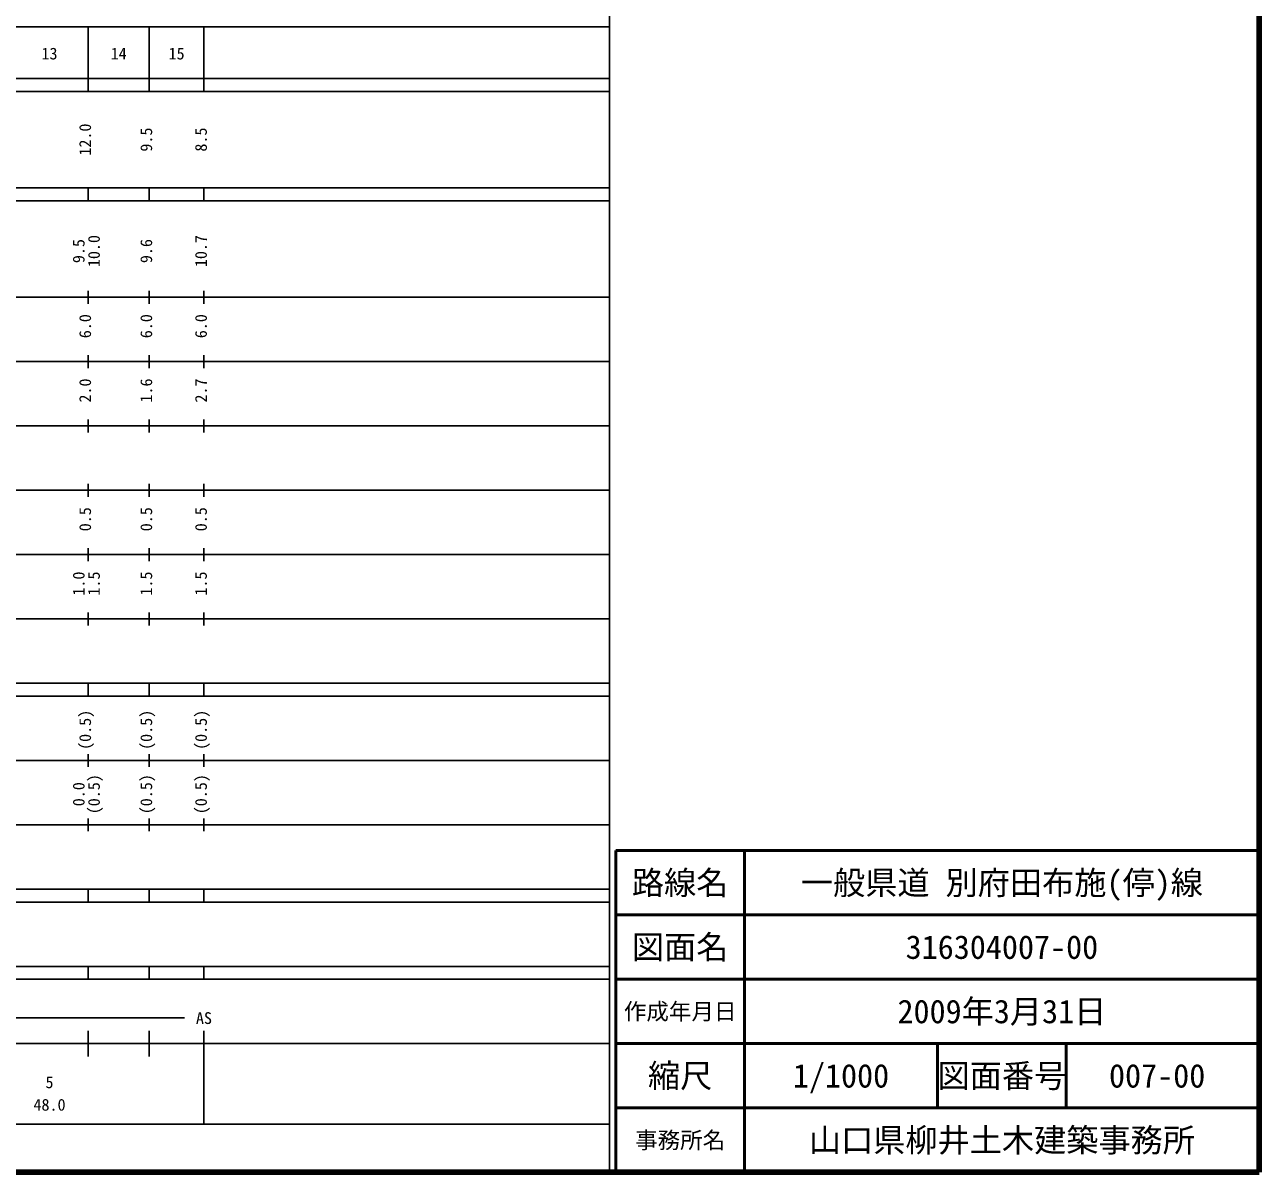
# Model space of a CAD drawing. Units: millimetres on the paper, enlarged 1000 times. Extents: x 40000 to 680000, y 20000 to 380000.
# Drawn here: x 488145 to 680000, y 20000 to 198357 of the extents above; entities that cross this region are included whole.
import ezdxf
from ezdxf.enums import TextEntityAlignment as Align

# ---------------------------------------------------------------- set-up
doc = ezdxf.new("R2010")
doc.units = ezdxf.units.MM
doc.header["$LTSCALE"] = 1000
for name, color, linetype, lineweight in [('M-TTL', 2, 'Continuous', 140), ('M-TTL-BAND', 7, 'Continuous', 25), ('M-TTL-FRAM', 2, 'Continuous', 50), ('M-TTL-LINE', 7, 'Continuous', 50)]:
    doc.layers.add(name, color=color, linetype=linetype, lineweight=lineweight)
doc.layers.add('M-TTL-TXT', color=7, linetype='Continuous')
doc.styles.add('ＭＳ ゴシック', font='')
doc.styles.get('ＭＳ ゴシック').set_extended_font_data('MS Gothic')

msp = doc.modelspace()

# ---------------------------------------------------------------- linework, layer by layer
at = {"layer": 'M-TTL'}
for p, q in [((680000, 20000), (680000, 380000)), ((40000, 20000), (680000, 20000))]:
    msp.add_line(p, q, dxfattribs=at)
at = {"layer": 'M-TTL-BAND'}
for p, q in [((579000, 20000), (579000, 370000)), ((68000, 198000), (579000, 198000)), ((498000, 188000), (498000, 198000)), ((507500, 188000), (507500, 198000)), ((516000, 188000), (516000, 198000)), ((40000, 190000), (579000, 190000)), ((40000, 188000), (579000, 188000)), ((40000, 173000), (579000, 173000)), ((498000, 171000), (498000, 173000)), ((507500, 171000), (507500, 173000)), ((516000, 171000), (516000, 173000)), ((40000, 171000), (579000, 171000)), ((40000, 156000), (579000, 156000)), ((498000, 155000), (498000, 157000)), ((507500, 155000), (507500, 157000)), ((516000, 155000), (516000, 157000)), ((46000, 146000), (579000, 146000)), ((498000, 145000), (498000, 147000)), ((507500, 145000), (507500, 147000)), ((516000, 145000), (516000, 147000)), ((498000, 135000), (498000, 137000)), ((507500, 135000), (507500, 137000)), ((516000, 135000), (516000, 137000)), ((52000, 136000), (579000, 136000)), ((498000, 125000), (498000, 127000)), ((507500, 125000), (507500, 127000)), ((516000, 125000), (516000, 127000)), ((46000, 126000), (579000, 126000)), ((52000, 116000), (579000, 116000)), ((498000, 115000), (498000, 117000)), ((507500, 115000), (507500, 117000)), ((516000, 115000), (516000, 117000)), ((46000, 106000), (579000, 106000)), ((498000, 105000), (498000, 107000)), ((507500, 105000), (507500, 107000)), ((516000, 105000), (516000, 107000)), ((40000, 96000), (579000, 96000)), ((498000, 94000), (498000, 96000)), ((507500, 94000), (507500, 96000)), ((516000, 94000), (516000, 96000)), ((40000, 94000), (579000, 94000)), ((498000, 83000), (498000, 85000)), ((507500, 83000), (507500, 85000)), ((516000, 83000), (516000, 85000)), ((49000, 84000), (579000, 84000)), ((498000, 73000), (498000, 75000)), ((507500, 73000), (507500, 75000)), ((516000, 73000), (516000, 75000)), ((40000, 74000), (579000, 74000)), ((40000, 64000), (579000, 64000)), ((498000, 62000), (498000, 64000)), ((507500, 62000), (507500, 64000)), ((516000, 62000), (516000, 64000)), ((40000, 62000), (579000, 62000)), ((40000, 52000), (579000, 52000)), ((498000, 50000), (498000, 52000)), ((507500, 50000), (507500, 52000)), ((516000, 50000), (516000, 52000)), ((40000, 50000), (579000, 50000)), ((71000, 44000), (513000, 44000)), ((498000, 38000), (498000, 42000)), ((507500, 38000), (507500, 42000)), ((516000, 27500), (516000, 42000)), ((40000, 40000), (579000, 40000)), ((68000, 27500), (579000, 27500))]:
    msp.add_line(p, q, dxfattribs=at)
at = {"layer": 'M-TTL-FRAM'}
for p, q in [((680000, 70000), (580000, 70000)), ((580000, 70000), (580000, 20000))]:
    msp.add_line(p, q, dxfattribs=at)
at = {"layer": 'M-TTL-LINE'}
for p, q in [((600000, 70000), (600000, 20000)), ((680000, 60000), (580000, 60000)), ((680000, 50000), (580000, 50000)), ((680000, 40000), (580000, 40000)), ((630000, 40000), (630000, 30000)), ((650000, 40000), (650000, 30000)), ((680000, 30000), (580000, 30000))]:
    msp.add_line(p, q, dxfattribs=at)

# ---------------------------------------------------------------- texts
at = {"layer": 'M-TTL-BAND', "style": 'ＭＳ ゴシック'}
for s, p in [('13', (492000, 192405)), ('14', (502750, 192405)), ('15', (511750, 192405)), ('AS', (516000, 42500)), ('5', (492000, 32523)), ('48.0', (492000, 29033))]:
    msp.add_text(s, height=1833, dxfattribs=at).set_placement(p, align=Align.BOTTOM_CENTER)
for s, p in [('12.0', (499000, 180500)), ('9.5', (508500, 180500)), ('8.5', (517000, 180500)), ('10.0', (500370, 163174)), ('10.7', (517000, 163174)), ('9.5', (498000, 163174)), ('9.6', (508500, 163174)), ('6.0', (499000, 151500)), ('6.0', (508500, 151500)), ('6.0', (517000, 151500)), ('2.0', (499000, 141500)), ('1.6', (508500, 141500)), ('2.7', (517000, 141500)), ('0.5', (499000, 121500)), ('0.5', (508500, 121500)), ('0.5', (517000, 121500)), ('1.0', (498000, 111500)), ('1.5', (500370, 111500)), ('1.5', (508500, 111500)), ('1.5', (517000, 111500)), ('(0.5)', (499000, 88764)), ('(0.5)', (508500, 88764)), ('(0.5)', (517000, 88764)), ('(0.5)', (500370, 78764)), ('(0.5)', (508500, 78764)), ('(0.5)', (517000, 78764)), ('0.0', (498000, 78764))]:
    msp.add_text(s, height=1833, rotation=90, dxfattribs=at).set_placement(p, align=Align.BOTTOM_CENTER)
at = {"layer": 'M-TTL-TXT', "style": 'ＭＳ ゴシック'}
for s, height, p in [('路線名', 3666, (590000, 65000)), ('路線名', 3666, (590000, 65000)), ('一般県道 別府田布施(停)線', 3666, (640000, 65000)), ('図面名', 3666, (590000, 55000)), ('図面名', 3666, (590000, 55000)), ('316304007-00', 3666, (640000, 55000)), ('作成年月日', 2566, (590000, 45000)), ('作成年月日', 2566, (590000, 45000)), ('2009年3月31日', 3666, (640000, 45000)), ('縮尺', 3666, (590000, 35000)), ('縮尺', 3666, (590000, 35000)), ('1/1000', 3666, (615000, 35000)), ('図面番号', 3666, (640000, 35000)), ('図面番号', 3666, (640000, 35000)), ('007-00', 3666, (664125, 35000)), ('山口県柳井土木建築事務所', 3666, (640000, 25000)), ('事務所名', 2566, (590000, 25000)), ('事務所名', 2566, (590000, 25000))]:
    msp.add_text(s, height=height, dxfattribs=at).set_placement(p, align=Align.MIDDLE_CENTER)

doc.saveas('drawing.dxf')
